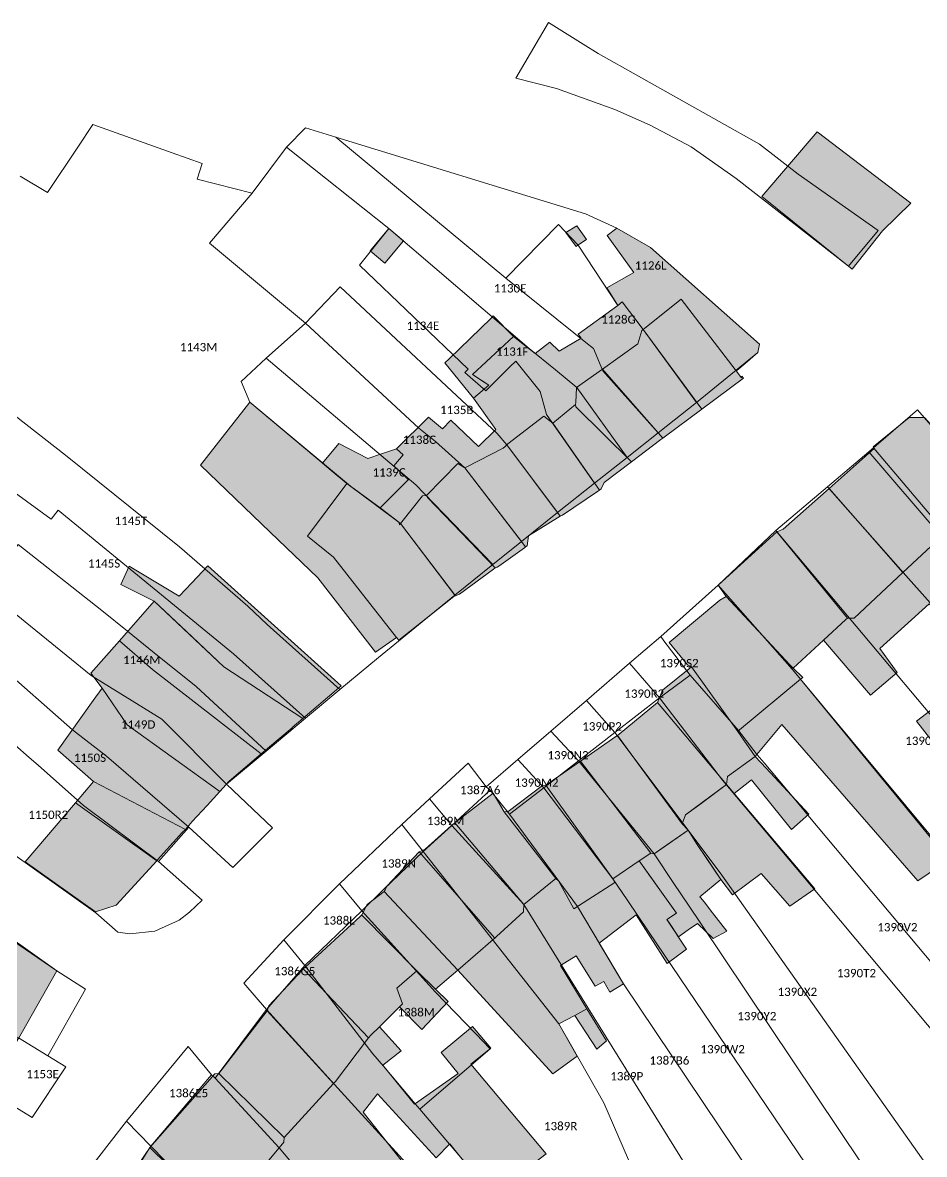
# Model space of a CAD drawing. Header units: metres. Extents: x 113120 to 240396, y 120329 to 242116.
# Drawn here: x 116452.6 to 116539.4, y 121850.8 to 121959.8 of the extents above; entities that cross this region are included whole.
import ezdxf

# ---------------------------------------------------------------- set-up
doc = ezdxf.new("R2010")
doc.units = ezdxf.units.M
doc.header["$LTSCALE"] = 3
for name, color, linetype, lineweight in [('Bpn_CaPa', 78, 'Continuous', 0), ('Bpn_ReBu', 4, 'Continuous', 0), ('Bpt_CaNu', 7, 'Continuous', 0), ('Hachure bâtiment', 11, 'Continuous', 0)]:
    doc.layers.add(name, color=color, linetype=linetype, lineweight=lineweight)
doc.styles.add('Legend', font='')
doc.styles.get('Legend').set_extended_font_data('Calibri')

msp = doc.modelspace()

# ---------------------------------------------------------------- hatches: boundary and pattern name
at = {"layer": 'Hachure bâtiment'}
h = msp.add_hatch(color=256, dxfattribs=at)
h.dxf.hatch_style = 1
h.paths.add_polyline_path([(116538.09, 121942.4), (116535.34, 121939.74), (116532.43, 121936.04), (116523.73, 121943.03), (116529.06, 121949.26)])
h = msp.add_hatch(color=256, dxfattribs=at)
h.dxf.hatch_style = 1
h.paths.add_polyline_path([(116489.25, 121938.77), (116487.45, 121936.62), (116486.03, 121937.81), (116487.85, 121939.95)])
h = msp.add_hatch(color=256, dxfattribs=at)
h.dxf.hatch_style = 1
h.paths.add_polyline_path([(116513.02, 121938.12), (116523.5, 121928.8), (116523.35, 121928), (116522.12, 121926.96), (116521.33, 121926.29), (116521.26, 121926.24), (116515.96, 121933.13), (116512.47, 121930.36), (116512.32, 121930.24), (116512.19, 121930.14), (116511.79, 121928.83), (116508.41, 121926.39), (116505.91, 121924.63), (116505.82, 121923.21), (116505.81, 121922.99), (116503.61, 121921.21), (116502.74, 121921.87), (116499.29, 121919.23), (116499.18, 121919.13), (116499.02, 121918.97), (116498.84, 121918.8), (116495.28, 121916.97), (116495.15, 121916.9), (116494.48, 121917.31), (116491.45, 121914.23), (116491.06, 121914.21), (116489.09, 121911.69), (116488.97, 121911.54), (116488.87, 121911.41), (116488.81, 121911.68), (116486.99, 121913.04), (116489.72, 121915.77), (116488.33, 121917.11), (116489.22, 121918.17), (116488.57, 121918.72), (116491.65, 121921.77), (116493, 121920.65), (116493.8, 121921.5), (116496.47, 121918.95), (116498.12, 121920.6), (116495.97, 121923.62), (116497.45, 121924.87), (116495.9, 121925.9), (116499.82, 121929.55), (116501.92, 121927.92), (116503.32, 121929), (116504.22, 121928.15), (116506.35, 121929.4), (116506.05, 121929.77), (116509.87, 121932.52), (116508.82, 121934.25), (116511.4, 121935.72), (116508.85, 121939.27), (116509.77, 121939.97)])
h = msp.add_hatch(color=256, dxfattribs=at)
h.dxf.hatch_style = 1
h.paths.add_polyline_path([(116506.85, 121938.9), (116506.23, 121938.47), (116506.04, 121938.34), (116505.87, 121938.22), (116504.88, 121939.58), (116505.92, 121940.22)])
h = msp.add_hatch(color=256, dxfattribs=at)
h.dxf.hatch_style = 1
h.paths.add_polyline_path([(116521.26, 121926.24), (116521.78, 121925.57), (116521.82, 121925.74), (116521.96, 121925.54), (116517.95, 121922.56), (116512.32, 121930.24), (116512.47, 121930.36), (116515.96, 121933.13)], flags=17)
h = msp.add_hatch(color=256, dxfattribs=at)
h.dxf.hatch_style = 1
h.paths.add_polyline_path([(116497.1, 121925.1), (116497.45, 121924.87), (116495.97, 121923.62), (116493.22, 121927.01), (116493.64, 121927.41), (116497.68, 121931.33), (116497.88, 121931.53), (116499.82, 121929.55), (116495.9, 121925.9)], flags=17)
h = msp.add_hatch(color=256, dxfattribs=at)
h.dxf.hatch_style = 1
h.paths.add_polyline_path([(116517.95, 121922.56), (116514.32, 121919.85), (116514.2, 121919.76), (116508.41, 121926.39), (116511.79, 121928.83), (116512.19, 121930.14), (116512.32, 121930.24)], flags=17)
h = msp.add_hatch(color=256, dxfattribs=at)
h.dxf.hatch_style = 1
h.paths.add_polyline_path([(116514.2, 121919.76), (116514.02, 121919.62), (116511.18, 121917.48), (116505.82, 121922.79), (116505.81, 121922.99), (116505.82, 121923.21), (116505.91, 121924.63), (116508.41, 121926.39)], flags=17)
h = msp.add_hatch(color=256, dxfattribs=at)
h.dxf.hatch_style = 1
h.paths.add_polyline_path([(116483.79, 121915.39), (116480.01, 121910.33), (116482.52, 121908.31), (116488.58, 121900.56), (116486.55, 121899.15), (116481, 121906.3), (116476.42, 121910.72), (116469.72, 121917.17), (116474.45, 121923.22)])
h = msp.add_hatch(color=256, dxfattribs=at)
h.dxf.hatch_style = 1
h.paths.add_polyline_path([(116505.82, 121922.79), (116511.18, 121917.48), (116508.55, 121915.5), (116508.27, 121914.87), (116508.12, 121914.76), (116503.61, 121921.21), (116505.81, 121922.99)], flags=17)
h = msp.add_hatch(color=256, dxfattribs=at)
h.dxf.hatch_style = 1
h.paths.add_polyline_path([(116503.61, 121921.21), (116508.12, 121914.76), (116507.93, 121914.63), (116504.56, 121912.33), (116504.33, 121912.24), (116499.18, 121919.13), (116499.29, 121919.23), (116502.74, 121921.87)], flags=17)
h = msp.add_hatch(color=256, dxfattribs=at)
h.dxf.hatch_style = 1
h.paths.add_polyline_path([(116545.82, 121914.62), (116541.81, 121910.6), (116541.42, 121910.65), (116534.69, 121918.6), (116534.55, 121918.76), (116534.46, 121918.91), (116537.93, 121921.74), (116539.4, 121921.75)])
h = msp.add_hatch(color=256, dxfattribs=at)
h.dxf.hatch_style = 1
h.paths.add_polyline_path([(116488.33, 121917.11), (116489.7, 121915.79), (116489.72, 121915.77), (116486.99, 121913.04), (116485.7, 121913.99), (116483.79, 121915.39), (116482.29, 121916.65), (116481.46, 121917.35), (116483.02, 121919.25), (116485.8, 121917.81), (116487.14, 121918.25), (116488.57, 121918.72), (116489.22, 121918.17)])
h = msp.add_hatch(color=256, dxfattribs=at)
h.dxf.hatch_style = 1
h.paths.add_polyline_path([(116504.33, 121912.24), (116501.27, 121910.37), (116501.14, 121909.39), (116501, 121909.29), (116495.15, 121916.9), (116495.28, 121916.97), (116498.84, 121918.8), (116499.02, 121918.97), (116499.18, 121919.13)])
h = msp.add_hatch(color=256, dxfattribs=at)
h.dxf.hatch_style = 1
h.paths.add_polyline_path([(116534.69, 121918.6), (116541.42, 121910.65), (116537.31, 121906.83), (116530.2, 121914.92), (116534.55, 121918.76)])
h = msp.add_hatch(color=256, dxfattribs=at)
h.dxf.hatch_style = 1
h.paths.add_polyline_path([(116495.15, 121916.9), (116501, 121909.29), (116500.88, 121909.2), (116498.42, 121907.42), (116498.25, 121907.35), (116498.08, 121907.27), (116491.57, 121914.05), (116491.45, 121914.23), (116494.48, 121917.31)])
h = msp.add_hatch(color=256, dxfattribs=at)
h.dxf.hatch_style = 1
h.paths.add_polyline_path([(116486.99, 121913.04), (116488.81, 121911.68), (116488.87, 121911.41), (116488.97, 121911.54), (116494.25, 121904.59), (116494.08, 121904.52), (116488.79, 121900.31), (116488.58, 121900.56), (116482.52, 121908.31), (116480.01, 121910.33), (116483.79, 121915.39)])
h = msp.add_hatch(color=256, dxfattribs=at)
h.dxf.hatch_style = 1
h.paths.add_polyline_path([(116537.31, 121906.83), (116532.62, 121902.42), (116531.97, 121902.43), (116525.19, 121910.73), (116525.8, 121911), (116530.2, 121914.92)])
h = msp.add_hatch(color=256, dxfattribs=at)
h.dxf.hatch_style = 1
h.paths.add_polyline_path([(116491.57, 121914.05), (116498.08, 121907.27), (116497.91, 121907.14), (116494.64, 121904.73), (116494.39, 121904.64), (116494.25, 121904.59), (116488.97, 121911.54), (116489.09, 121911.69), (116491.06, 121914.21), (116491.45, 121914.23)])
h = msp.add_hatch(color=256, dxfattribs=at)
h.dxf.hatch_style = 1
h.paths.add_polyline_path([(116548.52, 121911.18), (116544.42, 121907.3), (116540.25, 121903.37), (116539.85, 121903.82), (116535.1, 121899.5), (116536.75, 121897.2), (116534.2, 121895), (116529.68, 121900.32), (116531.82, 121902.3), (116531.97, 121902.43), (116532.62, 121902.42), (116537.31, 121906.83), (116541.42, 121910.65), (116541.81, 121910.6), (116545.82, 121914.62)])
h = msp.add_hatch(color=256, dxfattribs=at)
h.dxf.hatch_style = 1
h.paths.add_polyline_path([(116531.97, 121902.43), (116531.82, 121902.3), (116529.68, 121900.32), (116526.75, 121897.62), (116526.47, 121897.89), (116520.3, 121904.5), (116519.54, 121905.61), (116525.19, 121910.73)])
h = msp.add_hatch(color=256, dxfattribs=at)
h.dxf.hatch_style = 1
h.paths.add_polyline_path([(116467.67, 121904.56), (116468.88, 121905.84), (116470.41, 121907.47), (116483.25, 121895.91), (116482.8, 121895.53), (116479.56, 121892.77), (116471.94, 121897.74), (116468.9, 121900.62), (116466.29, 121903.09), (116465.26, 121904.07), (116462.04, 121905.67), (116462.84, 121907.45)])
h = msp.add_hatch(color=256, dxfattribs=at)
h.dxf.hatch_style = 1
h.paths.add_polyline_path([(116478.96, 121892.25), (116478.53, 121891.89), (116478.52, 121891.88), (116476.17, 121889.88), (116475.56, 121889.36), (116465.1, 121897.5), (116461.91, 121900.26), (116465.26, 121904.07), (116471.94, 121897.74), (116479.56, 121892.77)])
h = msp.add_hatch(color=256, dxfattribs=at)
h.dxf.hatch_style = 1
h.paths.add_polyline_path([(116526.47, 121897.89), (116526.64, 121897.52), (116526.75, 121897.62), (116527.69, 121896.73), (116527.47, 121896.55), (116521.57, 121891.66), (116521.42, 121891.5), (116516.97, 121897.74), (116516.58, 121897.95), (116514.83, 121900.09), (116519.7, 121904.15), (116520.3, 121904.5)])
h = msp.add_hatch(color=256, dxfattribs=at)
h.dxf.hatch_style = 1
h.paths.add_polyline_path([(116460.25, 121895.69), (116459.15, 121897.14), (116461.91, 121900.26), (116465.1, 121897.5), (116475.56, 121889.36), (116472.47, 121886.72), (116471.56, 121885.73), (116462.64, 121892.15)])
h = msp.add_hatch(color=256, dxfattribs=at)
h.dxf.hatch_style = 1
h.paths.add_polyline_path([(116521.42, 121891.5), (116523.1, 121889.12), (116520.43, 121887.19), (116520.32, 121886.41), (116513.69, 121894.3), (116514.17, 121895.49), (116516.97, 121897.74)])
h = msp.add_hatch(color=256, dxfattribs=at)
h.dxf.hatch_style = 1
h.paths.add_polyline_path([(116527.47, 121896.55), (116541.72, 121879.15), (116538.76, 121877.13), (116525.67, 121892.2), (116523.1, 121889.12), (116521.42, 121891.5), (116521.57, 121891.66)])
h = msp.add_hatch(color=256, dxfattribs=at)
h.dxf.hatch_style = 1
h.paths.add_polyline_path([(116459.38, 121894.49), (116460.25, 121895.69), (116462.64, 121892.15), (116471.56, 121885.73), (116470.36, 121884.4), (116468.92, 121882.84), (116468.25, 121882.09), (116459.42, 121886.69), (116455.97, 121889.73)])
h = msp.add_hatch(color=256, dxfattribs=at)
h.dxf.hatch_style = 1
h.paths.add_polyline_path([(116520.32, 121886.41), (116516.4, 121883.48), (116516.06, 121882.61), (116509.83, 121891.13), (116510, 121891.27), (116513.69, 121894.3)])
h = msp.add_hatch(color=256, dxfattribs=at)
h.dxf.hatch_style = 1
h.paths.add_polyline_path([(116538.61, 121892.5), (116539.99, 121893.58), (116541.73, 121891.36), (116545.52, 121886.53), (116544.15, 121885.46)])
h = msp.add_hatch(color=256, dxfattribs=at)
h.dxf.hatch_style = 1
h.paths.add_polyline_path([(116516.06, 121882.61), (116516.63, 121882.02), (116513.36, 121879.75), (116513.21, 121879.78), (116513.05, 121879.8), (116506.27, 121888.65), (116509.68, 121891.02), (116509.83, 121891.13)])
h = msp.add_hatch(color=256, dxfattribs=at)
h.dxf.hatch_style = 1
h.paths.add_polyline_path([(116513.05, 121879.8), (116511.94, 121879.06), (116509.38, 121877.34), (116502.95, 121886.34), (116506.27, 121888.65)])
h = msp.add_hatch(color=256, dxfattribs=at)
h.dxf.hatch_style = 1
h.paths.add_polyline_path([(116524.16, 121887.97), (116528.26, 121883.55), (116526.6, 121882.07), (116522.73, 121886.85), (116521.07, 121885.56), (116520.32, 121886.41), (116520.43, 121887.19), (116523.1, 121889.12)])
h = msp.add_hatch(color=256, dxfattribs=at)
h.dxf.hatch_style = 1
h.paths.add_polyline_path([(116459.42, 121886.69), (116468.25, 121882.09), (116467.99, 121881.82), (116465.58, 121879.17), (116465.49, 121879.07), (116457.68, 121884.65)])
h = msp.add_hatch(color=256, dxfattribs=at)
h.dxf.hatch_style = 1
h.paths.add_polyline_path([(116498.92, 121883.79), (116503.92, 121877.35), (116500.82, 121874.86), (116494.18, 121882.73), (116497.89, 121885.59)])
h = msp.add_hatch(color=256, dxfattribs=at)
h.dxf.hatch_style = 1
h.paths.add_polyline_path([(116509.38, 121877.34), (116509.58, 121876.98), (116505.63, 121874.44), (116504.17, 121877.13), (116503.92, 121877.35), (116498.92, 121883.79), (116499.31, 121883.81), (116502.64, 121886.32), (116502.95, 121886.34)])
h = msp.add_hatch(color=256, dxfattribs=at)
h.dxf.hatch_style = 1
h.paths.add_polyline_path([(116528.82, 121876.37), (116526.43, 121874.71), (116523.66, 121877.83), (116520.9, 121875.8), (116519.8, 121877.27), (116518.49, 121879.2), (116517.5, 121880.64), (116516.63, 121882.02), (116516.06, 121882.61), (116516.4, 121883.48), (116517.76, 121884.5), (116520.32, 121886.41), (116521.07, 121885.56)])
h = msp.add_hatch(color=256, dxfattribs=at)
h.dxf.hatch_style = 1
h.paths.add_polyline_path([(116457.68, 121884.65), (116465.49, 121879.07), (116461.58, 121874.79), (116459.6, 121874.15), (116452.84, 121878.96), (116457.68, 121884.65)])
h = msp.add_hatch(color=256, dxfattribs=at)
h.dxf.hatch_style = 1
h.paths.add_polyline_path([(116500.82, 121874.86), (116500.78, 121874.16), (116498.21, 121871.77), (116498.05, 121871.63), (116490.74, 121879.93), (116491.32, 121880.19), (116493.82, 121882.42), (116494.18, 121882.73)])
h = msp.add_hatch(color=256, dxfattribs=at)
h.dxf.hatch_style = 1
h.paths.add_polyline_path([(116513.36, 121879.75), (116514.13, 121880.28), (116516.63, 121882.02), (116517.5, 121880.64), (116519.13, 121878.26), (116519.8, 121877.27), (116517.77, 121875.61), (116517.83, 121875.54), (116517.83, 121875.53), (116518.17, 121875.1), (116518.98, 121874.06), (116520.36, 121872.3), (116519.04, 121871.57), (116517.55, 121873.04), (116516.66, 121872.41), (116515.7, 121871.73), (116514.78, 121873.15), (116514.6, 121873.42), (116515.52, 121874.02), (116513.28, 121877.16), (116513.14, 121877.36), (116513.07, 121877.46), (116513.02, 121877.53), (116511.94, 121879.06), (116513.05, 121879.8)])
h = msp.add_hatch(color=256, dxfattribs=at)
h.dxf.hatch_style = 1
h.paths.add_polyline_path([(116498.05, 121871.63), (116497.88, 121871.48), (116494.47, 121868.54), (116487.4, 121876.12), (116487.48, 121876.28), (116487.66, 121876.65), (116490.74, 121879.93)])
h = msp.add_hatch(color=256, dxfattribs=at)
h.dxf.hatch_style = 1
h.paths.add_polyline_path([(116515.52, 121874.02), (116514.6, 121873.42), (116516.47, 121870.55), (116514.62, 121869.17), (116511.65, 121873.85), (116508.07, 121871.12), (116510.42, 121867.22), (116509.12, 121866.42), (116508.52, 121867.45), (116507.7, 121867), (116505.87, 121869.9), (116504.35, 121868.97), (116506.9, 121864.8), (116505.75, 121864.18), (116504.2, 121863.35), (116505.95, 121860.25), (116503.62, 121858.55), (116494.47, 121868.54), (116497.88, 121871.48), (116498.05, 121871.63), (116498.21, 121871.77), (116500.78, 121874.16), (116500.82, 121874.86), (116503.92, 121877.35), (116504.17, 121877.13), (116505.63, 121874.44), (116509.58, 121876.98), (116509.38, 121877.34), (116511.94, 121879.06)])
h = msp.add_hatch(color=256, dxfattribs=at)
h.dxf.hatch_style = 1
h.paths.add_polyline_path([(116494.47, 121868.54), (116492.31, 121866.69), (116490.52, 121868.47), (116485.24, 121873.84), (116485.28, 121873.91), (116485.76, 121874.84), (116487.4, 121876.12)])
h = msp.add_hatch(color=256, dxfattribs=at)
h.dxf.hatch_style = 1
h.paths.add_polyline_path([(116455.89, 121868.48), (116452.02, 121861.66), (116444.14, 121866.15), (116448.52, 121873.49), (116448.61, 121873.64)])
h.paths.add_polyline_path([(116441.08, 121857), (116440.91, 121856.79), (116440.9, 121856.8), (116439.16, 121857.79), (116438.63, 121858.08), (116436.34, 121859.17), (116434.73, 121860), (116434.43, 121860.15), (116433.95, 121860.41), (116434.28, 121861.36), (116436.5, 121864.6), (116436.51, 121864.61), (116437.09, 121865.45), (116437.26, 121865.34), (116437.44, 121865.22), (116437.82, 121864.97), (116439.54, 121867.42), (116438.62, 121867.93), (116436.68, 121869.01), (116437.4, 121870.32), (116439.44, 121869.24), (116440.43, 121868.72), (116440.45, 121868.72), (116441.62, 121868.48), (116445.12, 121867.79), (116444.15, 121866.15), (116443.56, 121865.18), (116443.01, 121864.25), (116441.84, 121862.29), (116441.84, 121862.29), (116441.86, 121862.28), (116443.96, 121861.38), (116444.13, 121860.85), (116444.09, 121860.8), (116441.8, 121857.92)], flags=16)
h = msp.add_hatch(color=256, dxfattribs=at)
h.dxf.hatch_style = 1
h.paths.add_polyline_path([(116485.24, 121873.84), (116490.52, 121868.47), (116488.61, 121866.81), (116489.16, 121865.3), (116488.85, 121864.99), (116486.92, 121863.08), (116486.09, 121862.26), (116485.89, 121862.01), (116479.6, 121868.67), (116479.77, 121868.83), (116485.06, 121873.7), (116485.22, 121873.86)])
h = msp.add_hatch(color=256, dxfattribs=at)
h.dxf.hatch_style = 1
h.paths.add_polyline_path([(116485.89, 121862.01), (116482.71, 121857.82), (116482.52, 121857.61), (116476.14, 121864.63), (116476.27, 121865.1), (116479.48, 121868.54), (116479.6, 121868.67)])
h = msp.add_hatch(color=256, dxfattribs=at)
h.dxf.hatch_style = 1
h.paths.add_polyline_path([(116492.31, 121866.69), (116493.55, 121865.52), (116491, 121862.82), (116488.85, 121864.99), (116489.16, 121865.3), (116488.61, 121866.81), (116490.52, 121868.47)])
h = msp.add_hatch(color=256, dxfattribs=at)
h.dxf.hatch_style = 1
h.paths.add_polyline_path([(116508.8, 121861.72), (116507.85, 121860.92), (116505.75, 121864.18), (116506.9, 121864.8)], flags=17)
h = msp.add_hatch(color=256, dxfattribs=at)
h.dxf.hatch_style = 1
h.paths.add_polyline_path([(116482.52, 121857.61), (116477.77, 121852.43), (116471.47, 121858.57), (116476.14, 121864.63)])
h = msp.add_hatch(color=256, dxfattribs=at)
h.dxf.hatch_style = 1
h.paths.add_polyline_path([(116497.65, 121861.02), (116495.72, 121859.47), (116502.97, 121850.85), (116497.71, 121846.81), (116493.7, 121851.82), (116492.4, 121850.45), (116486.75, 121856.62), (116485.37, 121854.85), (116490.25, 121848.7), (116490.08, 121848.55), (116484.34, 121843.64), (116480.37, 121848.07), (116476.6, 121843.62), (116478.52, 121841.42), (116476.57, 121839.65), (116477.26, 121838.63), (116474.65, 121836.27), (116469.54, 121842.48), (116471.7, 121844.72), (116477.72, 121851.96), (116477.77, 121852.43), (116482.52, 121857.61), (116482.71, 121857.82), (116485.89, 121862.01), (116486.09, 121862.26), (116486.92, 121863.08), (116489.02, 121860.75), (116487.27, 121859.37), (116490.32, 121855.62), (116494.5, 121858.57), (116492.87, 121860.6), (116495.9, 121863.12)])
h = msp.add_hatch(color=256, dxfattribs=at)
h.dxf.hatch_style = 1
h.paths.add_polyline_path([(116477.77, 121852.43), (116477.72, 121851.96), (116471.7, 121844.72), (116464.84, 121851.45), (116471.08, 121858.54), (116471.47, 121858.57)])
h = msp.add_hatch(color=256, dxfattribs=at)
h.dxf.hatch_style = 1
h.paths.add_polyline_path([(116471.7, 121844.72), (116469.54, 121842.48), (116467.78, 121840.65), (116461.1, 121845.37), (116461.8, 121846.57), (116464.84, 121851.45)])

# ---------------------------------------------------------------- linework, layer by layer
at = {"layer": 'Bpn_CaPa'}
for points in [[(116505.51, 121958.33), (116506.54, 121957.69), (116507.97, 121956.81), (116523.52, 121948.07), (116527.24, 121945.17), (116534.94, 121939.75), (116532.07, 121936.33), (116521.26, 121944.78), (116516.92, 121947.82), (116512.99, 121949.91), (116509.6, 121951.41), (116503.97, 121953.42), (116500.07, 121954.44), (116503.19, 121959.77), (116505.51, 121958.33)], [(116499.11, 121935.18), (116505.64, 121929.9), (116506.79, 121928.98), (116507.53, 121928.38), (116508.44, 121926.26), (116513.75, 121920.27), (116510.76, 121917.9), (116505.92, 121924.63), (116503.86, 121926.34), (116501.33, 121928.38), (116487.85, 121939.95), (116477.97, 121947.77), (116479.8, 121949.65), (116482.72, 121948.75), (116499.11, 121935.18)], [(116499.11, 121935.18), (116482.72, 121948.75), (116506.77, 121941.37), (116509.77, 121939.97), (116513.02, 121938.12), (116523.5, 121928.8), (116523.35, 121928), (116517.46, 121923.21), (116512.32, 121930.24), (116510.3, 121932.88), (116509.87, 121932.52), (116506.05, 121938.33), (116504.15, 121940.32), (116499.11, 121935.18)], [(116507.64, 121915.43), (116504.07, 121912.59), (116499.18, 121919.13), (116498.25, 121920.21), (116483.15, 121934.32), (116479.82, 121930.82), (116470.57, 121938.55), (116474.67, 121943.35), (116477.97, 121947.77), (116487.85, 121939.95), (116485.02, 121936.42), (116495.48, 121926.39), (116495.16, 121926.09), (116497.18, 121924.32), (116498.69, 121925.82), (116499.49, 121926.63), (116500.05, 121927.18), (116502.4, 121924.25), (116503.02, 121922.04), (116507.64, 121915.43)], [(116510.76, 121917.9), (116507.64, 121915.43), (116503.02, 121922.04), (116502.4, 121924.25), (116500.05, 121927.18), (116499.49, 121926.63), (116498.69, 121925.82), (116497.18, 121924.32), (116495.16, 121926.09), (116495.48, 121926.39), (116485.02, 121936.42), (116487.85, 121939.95), (116501.33, 121928.38), (116503.86, 121926.34), (116505.92, 121924.63), (116510.76, 121917.9)], [(116499.11, 121935.18), (116504.15, 121940.32), (116506.05, 121938.33), (116509.87, 121932.52), (116510.3, 121932.88), (116512.32, 121930.24), (116517.46, 121923.21), (116513.75, 121920.27), (116508.44, 121926.26), (116507.53, 121928.38), (116506.79, 121928.98), (116505.64, 121929.9), (116499.11, 121935.18)], [(116504.07, 121912.59), (116500.59, 121909.82), (116495.15, 121916.9), (116492.33, 121919.44), (116490.72, 121920.73), (116479.82, 121930.82), (116483.15, 121934.32), (116498.25, 121920.21), (116499.18, 121919.13), (116504.07, 121912.59)], [(116476.02, 121927.47), (116479.82, 121930.82), (116490.72, 121920.73), (116492.33, 121919.44), (116495.15, 121916.9), (116500.59, 121909.82), (116497.83, 121907.59), (116491.23, 121914.42), (116490.42, 121915.26), (116476.02, 121927.47)], [(116441.25, 121929.97), (116451.86, 121921.9), (116456.72, 121918.12), (116467.7, 121909.3), (116474.27, 121903.59), (116476.11, 121901.82), (116483.12, 121895.56), (116479.82, 121892.81), (116472.89, 121899), (116456.01, 121912.83), (116455.33, 121911.96), (116437.5, 121924.97), (116441.25, 121929.97)], [(116476.02, 121927.47), (116490.42, 121915.26), (116491.23, 121914.42), (116497.83, 121907.59), (116494.2, 121904.65), (116488.97, 121911.54), (116484.16, 121915.15), (116474.45, 121923.22), (116473.63, 121925.23), (116476.02, 121927.47)], [(116479.82, 121892.81), (116476.02, 121889.61), (116469.28, 121895.85), (116465.26, 121899.1), (116462.69, 121901.17), (116460.22, 121903.17), (116452.15, 121909.53), (116450.88, 121907.76), (116445.38, 121911.4), (116441.29, 121913.74), (116434.44, 121918.84), (116433.43, 121919.54), (116433.85, 121920.1), (116437.5, 121924.97), (116455.33, 121911.96), (116456.01, 121912.83), (116472.89, 121899), (116479.82, 121892.81)], [(116553.15, 121905.82), (116548.38, 121901.72), (116541.01, 121910.31), (116534.02, 121918.45), (116538.73, 121922.48), (116548.54, 121911.19), (116553.15, 121905.82)], [(116530.06, 121915.09), (116534.02, 121918.45), (116541.01, 121910.31), (116548.38, 121901.72), (116556.98, 121892.11), (116559.65, 121889.13), (116555.9, 121885.76), (116539.93, 121903.89), (116537.33, 121906.83), (116530.06, 121915.09)], [(116530.06, 121915.09), (116537.33, 121906.83), (116539.93, 121903.89), (116555.9, 121885.76), (116555.25, 121885.17), (116550.34, 121880.75), (116542.11, 121890.56), (116540.05, 121893.02), (116534.82, 121899.25), (116525.09, 121910.86), (116530.06, 121915.09)], [(116555.55, 121874.54), (116549.76, 121869.67), (116542.97, 121877.87), (116529.68, 121893.89), (116527.47, 121896.55), (116526.66, 121897.53), (116519.54, 121905.61), (116525.09, 121910.86), (116534.82, 121899.25), (116540.05, 121893.02), (116542.11, 121890.56), (116550.34, 121880.75), (116553.33, 121877.18), (116555.55, 121874.54)], [(116450.88, 121907.76), (116452.15, 121909.53), (116460.22, 121903.17), (116462.69, 121901.17), (116465.26, 121899.1), (116469.28, 121895.85), (116476.02, 121889.61), (116472.2, 121886.44), (116466, 121892.71), (116459.19, 121896.92), (116449.02, 121905.16), (116450.88, 121907.76)], [(116468.57, 121882.29), (116460.66, 121889.14), (116457.39, 121891.66), (116450.02, 121898.17), (116447.84, 121899.87), (116446.15, 121901.16), (116446.86, 121902.16), (116448.87, 121904.96), (116449.02, 121905.16), (116459.19, 121896.92), (116466, 121892.71), (116472.2, 121886.44), (116476.65, 121882.25), (116472.82, 121878.42), (116468.57, 121882.29)], [(116555.55, 121874.54), (116566.25, 121861.77), (116560.58, 121857.02), (116562.18, 121855.11), (116555.83, 121850.47), (116528.33, 121883.28), (116527.49, 121884.28), (116526.8, 121885.11), (116523.95, 121888.5), (116523.3, 121889.26), (116521.5, 121891.6), (116516.83, 121896.95), (116514.3, 121900.25), (116514, 121900.65), (116519.54, 121905.61), (116526.66, 121897.53), (116527.47, 121896.55), (116529.68, 121893.89), (116542.97, 121877.87), (116549.76, 121869.67), (116555.55, 121874.54)], [(116511.01, 121898.08), (116514, 121900.65), (116514.3, 121900.25), (116516.83, 121896.95), (116513.87, 121894.76), (116511.01, 121898.08)], [(116465.67, 121878.99), (116458.46, 121884.39), (116454.08, 121888.27), (116453.23, 121889.01), (116450.47, 121891.45), (116447.23, 121894.14), (116450.02, 121898.17), (116457.39, 121891.66), (116460.66, 121889.14), (116468.57, 121882.29), (116465.67, 121878.99)], [(116506.86, 121894.51), (116511.01, 121898.08), (116513.87, 121894.76), (116509.59, 121891.41), (116506.86, 121894.51)], [(116513.87, 121894.76), (116516.83, 121896.95), (116521.5, 121891.6), (116523.3, 121889.26), (116523.95, 121888.5), (116526.8, 121885.11), (116527.49, 121884.28), (116528.33, 121883.28), (116555.83, 121850.47), (116552.33, 121848.15), (116528.5, 121876.61), (116519.94, 121886.83), (116513.87, 121894.76)], [(116465.67, 121878.99), (116469.88, 121875.28), (116468.66, 121874.13), (116467.65, 121873.36), (116465.3, 121872.28), (116462.9, 121872.04), (116461.75, 121872.19), (116459.62, 121874.04), (116451.62, 121879.77), (116444.57, 121884), (116449.82, 121890.82), (116446.68, 121893.35), (116447.23, 121894.14), (116450.47, 121891.45), (116453.23, 121889.01), (116454.08, 121888.27), (116458.46, 121884.39), (116465.67, 121878.99)], [(116503.43, 121891.56), (116506.86, 121894.51), (116509.59, 121891.41), (116506.08, 121888.68), (116503.43, 121891.56)], [(116547.25, 121844.78), (116544.42, 121842.91), (116521.19, 121875.83), (116519.9, 121877.67), (116516.63, 121882.02), (116509.59, 121891.41), (116513.87, 121894.76), (116519.94, 121886.83), (116528.5, 121876.61), (116552.33, 121848.15), (116547.25, 121844.78)], [(116503.43, 121891.56), (116506.08, 121888.68), (116502.74, 121886.09), (116500.24, 121888.81), (116503.43, 121891.56)], [(116544.42, 121842.91), (116541.41, 121840.91), (116540, 121839.97), (116517.86, 121873.03), (116516.69, 121874.78), (116515.27, 121876.89), (116513.36, 121879.75), (116506.08, 121888.68), (116509.59, 121891.41), (116516.63, 121882.02), (116519.9, 121877.67), (116521.19, 121875.83), (116544.42, 121842.91)], [(116497.21, 121886.19), (116500.24, 121888.81), (116502.74, 121886.09), (116499.44, 121883.55), (116497.58, 121885.86), (116497.21, 121886.19)], [(116502.74, 121886.09), (116506.08, 121888.68), (116513.36, 121879.75), (116515.27, 121876.89), (116516.69, 121874.78), (116517.86, 121873.03), (116540, 121839.97), (116538.33, 121838.87), (116536.22, 121837.65), (116512.82, 121872.25), (116510.76, 121875.29), (116509.38, 121877.33), (116502.74, 121886.09)], [(116491.75, 121885.03), (116495.47, 121888.47), (116497.21, 121886.19), (116497.58, 121885.86), (116493.91, 121882.46), (116491.75, 121885.03)], [(116527.15, 121832.45), (116507.02, 121864.87), (116500.82, 121874.86), (116493.91, 121882.46), (116497.58, 121885.86), (116499.44, 121883.55), (116506, 121874.67), (116510.42, 121867.22), (116531.92, 121835.19), (116527.15, 121832.45)], [(116502.74, 121886.09), (116509.38, 121877.33), (116510.76, 121875.29), (116512.82, 121872.25), (116536.22, 121837.65), (116534.91, 121836.9), (116531.92, 121835.19), (116510.42, 121867.22), (116506, 121874.67), (116499.44, 121883.55), (116502.74, 121886.09)], [(116491.75, 121885.03), (116493.91, 121882.46), (116491.14, 121879.96), (116489.08, 121882.56), (116491.75, 121885.03)], [(116483.07, 121876.84), (116489.08, 121882.56), (116491.14, 121879.96), (116487.3, 121876.26), (116485.22, 121874.25), (116483.07, 121876.84)], [(116527.15, 121832.45), (116520.31, 121828.53), (116508.54, 121855.77), (116505.44, 121861.19), (116504.2, 121863.35), (116491.14, 121879.96), (116493.91, 121882.46), (116500.82, 121874.86), (116507.02, 121864.87), (116527.15, 121832.45)], [(116432.67, 121873.05), (116436.82, 121880.28), (116443.32, 121876.42), (116448.52, 121873.49), (116455.89, 121868.48), (116458.64, 121866.7), (116455.02, 121860.29), (116452.18, 121862.02), (116444.15, 121866.15), (116440.39, 121868.41), (116432.67, 121873.05)], [(116515.59, 121825.82), (116515.5, 121825.94), (116512.93, 121829.04), (116510.47, 121831.95), (116504.39, 121839.13), (116490.82, 121855.15), (116497.59, 121860.97), (116496.22, 121862.39), (116492.34, 121866.42), (116485.22, 121874.25), (116487.3, 121876.26), (116491.14, 121879.96), (116504.2, 121863.35), (116505.44, 121861.19), (116508.54, 121855.77), (116520.31, 121828.53), (116519.5, 121828.06), (116515.59, 121825.82)], [(116483.07, 121876.84), (116485.22, 121874.25), (116479.75, 121868.98), (116477.72, 121871.44), (116483.07, 121876.84)], [(116479.75, 121868.98), (116485.22, 121874.25), (116492.34, 121866.42), (116496.22, 121862.39), (116497.59, 121860.97), (116490.82, 121855.15), (116490.38, 121855.66), (116487.31, 121859.29), (116486.3, 121860.48), (116479.75, 121868.98)], [(116479.75, 121868.98), (116476.06, 121864.73), (116473.87, 121867.29), (116477.72, 121871.44), (116479.75, 121868.98)], [(116509.31, 121826.36), (116508.8, 121825.99), (116504.51, 121831.34), (116490.46, 121848.88), (116482.93, 121857.16), (116476.06, 121864.73), (116479.75, 121868.98), (116486.3, 121860.48), (116487.31, 121859.29), (116490.38, 121855.66), (116490.82, 121855.15), (116504.39, 121839.13), (116510.47, 121831.95), (116512.93, 121829.04), (116509.31, 121826.36)], [(116498.29, 121826.45), (116487.83, 121838.88), (116486.3, 121840.7), (116477.27, 121851.43), (116471.11, 121858.12), (116476.06, 121864.73), (116482.93, 121857.16), (116490.46, 121848.88), (116504.51, 121831.34), (116498.29, 121826.45)], [(116455.02, 121860.29), (116456.74, 121859.23), (116453.49, 121854.35), (116449.13, 121857.01), (116452.18, 121862.02), (116455.02, 121860.29)], [(116464.93, 121851.58), (116462.6, 121854), (116468.52, 121861.17), (116470.76, 121858.45), (116464.93, 121851.58)], [(116464.93, 121851.58), (116470.76, 121858.45), (116471.11, 121858.12), (116477.27, 121851.43), (116486.3, 121840.7), (116479.59, 121835.51), (116478.55, 121836.72), (116476.25, 121839.39), (116471.68, 121844.7), (116464.93, 121851.58)], [(116464.93, 121851.58), (116460.87, 121845.62), (116458.27, 121848.4), (116462.6, 121854), (116464.93, 121851.58)], [(116481.15, 121833.69), (116481.9, 121832.83), (116492.8, 121820.15), (116489.3, 121817.35), (116487.25, 121815.71), (116476.35, 121829.34), (116470.59, 121836.55), (116468.57, 121839.07), (116467.32, 121840.13), (116460.87, 121845.62), (116464.93, 121851.58), (116471.68, 121844.7), (116476.25, 121839.39), (116478.55, 121836.72), (116479.59, 121835.51), (116481.15, 121833.69)]]:
    msp.add_lwpolyline(points, close=True, dxfattribs=at)
msp.add_lwpolyline([(116452.34, 121944.98), (116454.97, 121943.42), (116457.89, 121947.78), (116459.35, 121949.97), (116466.99, 121947.23), (116469.87, 121946.2), (116469.4, 121944.7), (116474.67, 121943.35), (116470.57, 121938.55), (116479.82, 121930.82), (116476.02, 121927.47), (116473.63, 121925.23), (116474.45, 121923.22), (116484.16, 121915.15), (116488.97, 121911.54), (116494.2, 121904.65), (116494.2, 121904.65), (116486.84, 121898.65), (116483.12, 121895.56), (116476.11, 121901.82), (116474.27, 121903.59), (116467.7, 121909.3), (116456.72, 121918.12), (116451.86, 121921.9)], dxfattribs=at)
at = {"layer": 'Bpn_ReBu'}
for points in [[(116538.09, 121942.4), (116535.34, 121939.74), (116532.43, 121936.04), (116523.73, 121943.03), (116529.06, 121949.26), (116538.09, 121942.4)], [(116489.25, 121938.77), (116487.45, 121936.62), (116486.03, 121937.81), (116487.85, 121939.95), (116489.25, 121938.77)], [(116513.02, 121938.12), (116523.5, 121928.8), (116523.35, 121928), (116522.12, 121926.96), (116521.33, 121926.29), (116521.26, 121926.24), (116515.96, 121933.13), (116512.47, 121930.36), (116512.32, 121930.24), (116512.19, 121930.14), (116511.79, 121928.83), (116508.41, 121926.39), (116505.91, 121924.63), (116505.82, 121923.21), (116505.81, 121922.99), (116503.61, 121921.21), (116502.74, 121921.87), (116499.29, 121919.23), (116499.18, 121919.13), (116499.02, 121918.97), (116498.84, 121918.8), (116495.28, 121916.97), (116495.15, 121916.9), (116494.48, 121917.31), (116491.45, 121914.23), (116491.06, 121914.21), (116489.09, 121911.69), (116488.97, 121911.54), (116488.87, 121911.41), (116488.81, 121911.68), (116486.99, 121913.04), (116489.72, 121915.77), (116488.33, 121917.11), (116489.22, 121918.17), (116488.57, 121918.72), (116491.65, 121921.77), (116493, 121920.65), (116493.8, 121921.5), (116496.47, 121918.95), (116498.12, 121920.6), (116495.97, 121923.62), (116497.45, 121924.87), (116495.9, 121925.9), (116499.82, 121929.55), (116501.92, 121927.92), (116503.32, 121929), (116504.22, 121928.15), (116506.35, 121929.4), (116506.05, 121929.77), (116509.87, 121932.52), (116508.82, 121934.25), (116511.4, 121935.72), (116508.85, 121939.27), (116509.77, 121939.97), (116513.02, 121938.12)], [(116506.85, 121938.9), (116506.23, 121938.47), (116506.04, 121938.34), (116505.87, 121938.22), (116504.88, 121939.58), (116505.92, 121940.22), (116506.85, 121938.9)], [(116521.26, 121926.24), (116521.78, 121925.57), (116521.82, 121925.74), (116521.96, 121925.54), (116517.95, 121922.56), (116512.32, 121930.24), (116512.47, 121930.36), (116515.96, 121933.13), (116521.26, 121926.24)], [(116497.1, 121925.1), (116497.45, 121924.87), (116495.97, 121923.62), (116493.22, 121927.01), (116493.64, 121927.41), (116497.68, 121931.33), (116497.88, 121931.53), (116499.82, 121929.55), (116495.9, 121925.9), (116497.1, 121925.1)], [(116517.95, 121922.56), (116514.32, 121919.85), (116514.2, 121919.76), (116508.41, 121926.39), (116511.79, 121928.83), (116512.19, 121930.14), (116512.32, 121930.24), (116517.95, 121922.56)], [(116514.2, 121919.76), (116514.02, 121919.62), (116511.18, 121917.48), (116505.82, 121922.79), (116505.81, 121922.99), (116505.82, 121923.21), (116505.91, 121924.63), (116508.41, 121926.39), (116514.2, 121919.76)], [(116483.79, 121915.39), (116480.01, 121910.33), (116482.52, 121908.31), (116488.58, 121900.56), (116486.55, 121899.15), (116481, 121906.3), (116476.42, 121910.72), (116469.72, 121917.17), (116474.45, 121923.22), (116483.79, 121915.39)], [(116505.82, 121922.79), (116511.18, 121917.48), (116508.55, 121915.5), (116508.27, 121914.87), (116508.12, 121914.76), (116503.61, 121921.21), (116505.81, 121922.99), (116505.82, 121922.79)], [(116503.61, 121921.21), (116508.12, 121914.76), (116507.93, 121914.63), (116504.56, 121912.33), (116504.33, 121912.24), (116499.18, 121919.13), (116499.29, 121919.23), (116502.74, 121921.87), (116503.61, 121921.21)], [(116545.82, 121914.62), (116541.81, 121910.6), (116541.42, 121910.65), (116534.69, 121918.6), (116534.55, 121918.76), (116534.46, 121918.91), (116537.93, 121921.74), (116539.4, 121921.75), (116545.82, 121914.62)], [(116488.33, 121917.11), (116489.7, 121915.79), (116489.72, 121915.77), (116486.99, 121913.04), (116485.7, 121913.99), (116483.79, 121915.39), (116482.29, 121916.65), (116481.46, 121917.35), (116483.02, 121919.25), (116485.8, 121917.81), (116487.14, 121918.25), (116488.57, 121918.72), (116489.22, 121918.17), (116488.33, 121917.11)], [(116504.33, 121912.24), (116501.27, 121910.37), (116501.14, 121909.39), (116501, 121909.29), (116495.15, 121916.9), (116495.28, 121916.97), (116498.84, 121918.8), (116499.02, 121918.97), (116499.18, 121919.13), (116504.33, 121912.24)], [(116534.69, 121918.6), (116541.42, 121910.65), (116537.31, 121906.83), (116530.2, 121914.92), (116534.55, 121918.76), (116534.69, 121918.6)], [(116495.15, 121916.9), (116501, 121909.29), (116500.88, 121909.2), (116498.42, 121907.42), (116498.25, 121907.35), (116498.08, 121907.27), (116491.57, 121914.05), (116491.45, 121914.23), (116494.48, 121917.31), (116495.15, 121916.9)], [(116486.99, 121913.04), (116488.81, 121911.68), (116488.87, 121911.41), (116488.97, 121911.54), (116494.25, 121904.59), (116494.08, 121904.52), (116488.79, 121900.31), (116488.58, 121900.56), (116482.52, 121908.31), (116480.01, 121910.33), (116483.79, 121915.39), (116486.99, 121913.04)], [(116537.31, 121906.83), (116532.62, 121902.42), (116531.97, 121902.43), (116525.19, 121910.73), (116525.8, 121911), (116530.2, 121914.92), (116537.31, 121906.83)], [(116491.57, 121914.05), (116498.08, 121907.27), (116497.91, 121907.14), (116494.64, 121904.73), (116494.39, 121904.64), (116494.25, 121904.59), (116488.97, 121911.54), (116489.09, 121911.69), (116491.06, 121914.21), (116491.45, 121914.23), (116491.57, 121914.05)], [(116548.52, 121911.18), (116544.42, 121907.3), (116540.25, 121903.37), (116539.85, 121903.82), (116535.1, 121899.5), (116536.75, 121897.2), (116534.2, 121895), (116529.68, 121900.32), (116531.82, 121902.3), (116531.97, 121902.43), (116532.62, 121902.42), (116537.31, 121906.83), (116541.42, 121910.65), (116541.81, 121910.6), (116545.82, 121914.62), (116548.52, 121911.18)], [(116531.97, 121902.43), (116531.82, 121902.3), (116529.68, 121900.32), (116526.75, 121897.62), (116526.47, 121897.89), (116520.3, 121904.5), (116519.54, 121905.61), (116525.19, 121910.73), (116531.97, 121902.43)], [(116467.67, 121904.56), (116468.88, 121905.84), (116470.41, 121907.47), (116483.25, 121895.91), (116482.8, 121895.53), (116479.56, 121892.77), (116471.94, 121897.74), (116468.9, 121900.62), (116466.29, 121903.09), (116465.26, 121904.07), (116462.04, 121905.67), (116462.84, 121907.45), (116467.67, 121904.56)], [(116478.96, 121892.25), (116478.53, 121891.89), (116478.52, 121891.88), (116476.17, 121889.88), (116475.56, 121889.36), (116465.1, 121897.5), (116461.91, 121900.26), (116465.26, 121904.07), (116471.94, 121897.74), (116479.56, 121892.77), (116478.96, 121892.25)], [(116526.47, 121897.89), (116526.64, 121897.52), (116526.75, 121897.62), (116527.69, 121896.73), (116527.47, 121896.55), (116521.57, 121891.66), (116521.42, 121891.5), (116516.97, 121897.74), (116516.58, 121897.95), (116514.83, 121900.09), (116519.7, 121904.15), (116520.3, 121904.5), (116526.47, 121897.89)], [(116460.25, 121895.69), (116459.15, 121897.14), (116461.91, 121900.26), (116465.1, 121897.5), (116475.56, 121889.36), (116472.47, 121886.72), (116471.56, 121885.73), (116462.64, 121892.15), (116460.25, 121895.69)], [(116521.42, 121891.5), (116523.1, 121889.12), (116520.43, 121887.19), (116520.32, 121886.41), (116513.69, 121894.3), (116514.17, 121895.49), (116516.97, 121897.74), (116521.42, 121891.5)], [(116527.47, 121896.55), (116541.72, 121879.15), (116538.76, 121877.13), (116525.67, 121892.2), (116523.1, 121889.12), (116521.42, 121891.5), (116521.57, 121891.66), (116527.47, 121896.55)], [(116459.38, 121894.49), (116460.25, 121895.69), (116462.64, 121892.15), (116471.56, 121885.73), (116470.36, 121884.4), (116468.92, 121882.84), (116468.25, 121882.09), (116459.42, 121886.69), (116455.97, 121889.73), (116459.38, 121894.49)], [(116520.32, 121886.41), (116516.4, 121883.48), (116516.06, 121882.61), (116509.83, 121891.13), (116510, 121891.27), (116513.69, 121894.3), (116520.32, 121886.41)], [(116538.61, 121892.5), (116539.99, 121893.58), (116541.73, 121891.36), (116545.52, 121886.53), (116544.15, 121885.46), (116538.61, 121892.5)], [(116516.06, 121882.61), (116516.63, 121882.02), (116513.36, 121879.75), (116513.21, 121879.78), (116513.05, 121879.8), (116506.27, 121888.65), (116509.68, 121891.02), (116509.83, 121891.13), (116516.06, 121882.61)], [(116513.05, 121879.8), (116511.94, 121879.06), (116509.38, 121877.34), (116502.95, 121886.34), (116506.27, 121888.65), (116513.05, 121879.8)], [(116524.16, 121887.97), (116528.26, 121883.55), (116526.6, 121882.07), (116522.73, 121886.85), (116521.07, 121885.56), (116520.32, 121886.41), (116520.43, 121887.19), (116523.1, 121889.12), (116524.16, 121887.97)], [(116459.42, 121886.69), (116468.25, 121882.09), (116467.99, 121881.82), (116465.58, 121879.17), (116465.49, 121879.07), (116457.68, 121884.65), (116459.42, 121886.69)], [(116498.92, 121883.79), (116503.92, 121877.35), (116500.82, 121874.86), (116494.18, 121882.73), (116497.89, 121885.59), (116498.92, 121883.79)], [(116509.38, 121877.34), (116509.58, 121876.98), (116505.63, 121874.44), (116504.17, 121877.13), (116503.92, 121877.35), (116498.92, 121883.79), (116499.31, 121883.81), (116502.64, 121886.32), (116502.95, 121886.34), (116509.38, 121877.34)], [(116528.82, 121876.37), (116526.43, 121874.71), (116523.66, 121877.83), (116520.9, 121875.8), (116519.8, 121877.27), (116518.49, 121879.2), (116517.5, 121880.64), (116516.63, 121882.02), (116516.06, 121882.61), (116516.4, 121883.48), (116517.76, 121884.5), (116520.32, 121886.41), (116521.07, 121885.56), (116528.82, 121876.37)], [(116457.68, 121884.65), (116465.49, 121879.07), (116461.58, 121874.79), (116459.6, 121874.15), (116452.84, 121878.96), (116457.68, 121884.65), (116457.68, 121884.65)], [(116500.82, 121874.86), (116500.78, 121874.16), (116498.21, 121871.77), (116498.05, 121871.63), (116490.74, 121879.93), (116491.32, 121880.19), (116493.82, 121882.42), (116494.18, 121882.73), (116500.82, 121874.86)], [(116513.36, 121879.75), (116514.13, 121880.28), (116516.63, 121882.02), (116517.5, 121880.64), (116519.13, 121878.26), (116519.8, 121877.27), (116517.77, 121875.61), (116517.83, 121875.54), (116517.83, 121875.53), (116518.17, 121875.1), (116518.98, 121874.06), (116520.36, 121872.3), (116519.04, 121871.57), (116517.55, 121873.04), (116516.66, 121872.41), (116515.7, 121871.73), (116514.78, 121873.15), (116514.6, 121873.42), (116515.52, 121874.02), (116513.28, 121877.16), (116513.14, 121877.36), (116513.07, 121877.46), (116513.02, 121877.53), (116511.94, 121879.06), (116513.05, 121879.8), (116513.36, 121879.75)], [(116498.05, 121871.63), (116497.88, 121871.48), (116494.47, 121868.54), (116487.4, 121876.12), (116487.48, 121876.28), (116487.66, 121876.65), (116490.74, 121879.93), (116498.05, 121871.63)], [(116515.52, 121874.02), (116514.6, 121873.42), (116516.47, 121870.55), (116514.62, 121869.17), (116511.65, 121873.85), (116508.07, 121871.12), (116510.42, 121867.22), (116509.12, 121866.42), (116508.52, 121867.45), (116507.7, 121867), (116505.87, 121869.9), (116504.35, 121868.97), (116506.9, 121864.8), (116505.75, 121864.18), (116504.2, 121863.35), (116505.95, 121860.25), (116503.62, 121858.55), (116494.47, 121868.54), (116497.88, 121871.48), (116498.05, 121871.63), (116498.21, 121871.77), (116500.78, 121874.16), (116500.82, 121874.86), (116503.92, 121877.35), (116504.17, 121877.13), (116505.63, 121874.44), (116509.58, 121876.98), (116509.38, 121877.34), (116511.94, 121879.06), (116515.52, 121874.02)], [(116494.47, 121868.54), (116492.31, 121866.69), (116490.52, 121868.47), (116485.24, 121873.84), (116485.28, 121873.91), (116485.76, 121874.84), (116487.4, 121876.12), (116494.47, 121868.54)], [(116455.89, 121868.48), (116452.02, 121861.66), (116444.14, 121866.15), (116448.52, 121873.49), (116448.61, 121873.64), (116455.89, 121868.48)], [(116485.24, 121873.84), (116490.52, 121868.47), (116488.61, 121866.81), (116489.16, 121865.3), (116488.85, 121864.99), (116486.92, 121863.08), (116486.09, 121862.26), (116485.89, 121862.01), (116479.6, 121868.67), (116479.77, 121868.83), (116485.06, 121873.7), (116485.22, 121873.86), (116485.24, 121873.84)], [(116485.89, 121862.01), (116482.71, 121857.82), (116482.52, 121857.61), (116476.14, 121864.63), (116476.27, 121865.1), (116479.48, 121868.54), (116479.6, 121868.67), (116485.89, 121862.01)], [(116492.31, 121866.69), (116493.55, 121865.52), (116491, 121862.82), (116488.85, 121864.99), (116489.16, 121865.3), (116488.61, 121866.81), (116490.52, 121868.47), (116492.31, 121866.69)], [(116508.8, 121861.72), (116507.85, 121860.92), (116505.75, 121864.18), (116506.9, 121864.8), (116508.8, 121861.72)], [(116482.52, 121857.61), (116477.77, 121852.43), (116471.47, 121858.57), (116476.14, 121864.63), (116482.52, 121857.61)], [(116477.77, 121852.43), (116477.72, 121851.96), (116471.7, 121844.72), (116464.84, 121851.45), (116471.08, 121858.54), (116471.47, 121858.57), (116477.77, 121852.43)], [(116471.7, 121844.72), (116469.54, 121842.48), (116467.78, 121840.65), (116461.1, 121845.37), (116461.8, 121846.57), (116464.84, 121851.45), (116471.7, 121844.72)]]:
    msp.add_lwpolyline(points, close=True, dxfattribs=at)
msp.add_lwpolyline([(116471.7, 121844.72), (116477.72, 121851.96), (116477.77, 121852.43), (116482.52, 121857.61), (116482.71, 121857.82), (116485.89, 121862.01), (116486.09, 121862.26), (116486.92, 121863.08), (116489.02, 121860.75), (116487.27, 121859.37), (116490.32, 121855.62), (116494.5, 121858.57), (116492.87, 121860.6), (116495.9, 121863.12), (116497.65, 121861.02), (116497.65, 121861.02), (116495.72, 121859.47), (116502.97, 121850.85), (116497.71, 121846.81), (116493.7, 121851.82), (116492.4, 121850.45), (116486.75, 121856.62), (116485.37, 121854.85), (116490.25, 121848.7)], dxfattribs=at)

# ---------------------------------------------------------------- texts
at = {"layer": 'Bpt_CaNu', "char_height": 0.8, "attachment_point": 7, "style": 'Legend'}
for s, insert in [('1126L', (116511.51, 121935.98)), ('1130E', (116497.94, 121933.78)), ('1128G', (116508.28, 121930.78)), ('1134E', (116489.55, 121930.18)), ('1143M', (116467.73, 121928.12)), ('1131F', (116498.16, 121927.69)), ('1135B', (116492.77, 121922.07)), ('1138C', (116489.18, 121919.2)), ('1139C', (116486.27, 121916.06)), ('1145T', (116461.44, 121911.39)), ('1145S', (116458.88, 121907.29)), ('1146M', (116462.26, 121897.99)), ('1390S2', (116513.92, 121897.69)), ('1390R2', (116510.5, 121894.75)), ('1149D', (116462.07, 121891.79)), ('1390P2', (116506.45, 121891.6)), ('1390C2', (116537.54, 121890.21)), ('1150S', (116457.52, 121888.58)), ('1390N2', (116503.1, 121888.82)), ('1390M2', (116499.94, 121886.18)), ('1387A6', (116494.69, 121885.47)), ('1150R2', (116453.14, 121883.09)), ('1389M', (116491.51, 121882.49)), ('1389N', (116487.12, 121878.4)), ('1388L', (116481.5, 121872.91)), ('1390V2', (116534.85, 121872.26)), ('1386G5', (116476.81, 121868.03)), ('1390T2', (116530.96, 121867.84)), ('1390X2', (116525.25, 121866.04)), ('1388M', (116488.67, 121864.07)), ('1390Y2', (116521.37, 121863.7)), ('1387B6', (116512.92, 121859.43)), ('1390W2', (116517.83, 121860.51)), ('1153E', (116452.94, 121858.12)), ('1389P', (116509.15, 121857.91)), ('1386E5', (116466.68, 121856.29)), ('1389R', (116502.77, 121853.11))]:
    msp.add_mtext(s, dxfattribs=dict(at, insert=insert))

doc.saveas('drawing.dxf')
